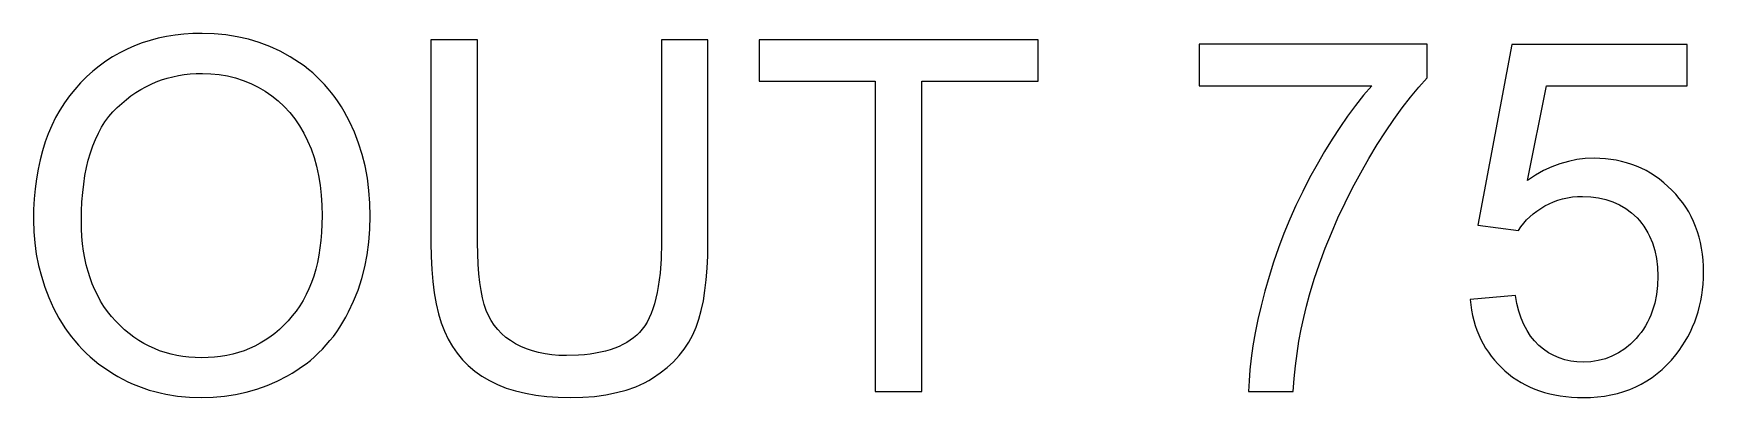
# Model space of a CAD drawing. Header units: millimetres. Extents: x -9.3 to 6.3, y 48.9 to 135.5.
# Drawn here: x -8.04 to 2.04, y 73.9 to 76.1 of the extents above; entities that cross this region are included whole.
import ezdxf

# ---------------------------------------------------------------- set-up
doc = ezdxf.new("R2010")
doc.units = ezdxf.units.MM
doc.layers.add('LASER_MARK', color=7, linetype='Continuous')

msp = doc.modelspace()

# ---------------------------------------------------------------- linework, layer by layer
at = {"layer": 'LASER_MARK'}
for points in [[(-7.757, 75.801), (-7.791, 75.762), (-7.823, 75.722), (-7.853, 75.68), (-7.881, 75.636), (-7.907, 75.591), (-7.93, 75.544), (-7.951, 75.494), (-7.97, 75.444), (-7.987, 75.391), (-8.001, 75.336), (-8.013, 75.28), (-8.023, 75.222), (-8.031, 75.162), (-8.037, 75.1), (-8.04, 75.037), (-8.041, 74.972), (-8.039, 74.902), (-8.033, 74.834), (-8.024, 74.766), (-8.011, 74.699), (-7.993, 74.633), (-7.972, 74.568), (-7.948, 74.504), (-7.919, 74.441), (-7.887, 74.38), (-7.851, 74.322), (-7.832, 74.294), (-7.812, 74.268), (-7.791, 74.242), (-7.769, 74.217), (-7.746, 74.192), (-7.722, 74.169), (-7.698, 74.146), (-7.672, 74.124), (-7.646, 74.103), (-7.618, 74.083), (-7.561, 74.045), (-7.531, 74.027), (-7.501, 74.011), (-7.47, 73.996), (-7.439, 73.982), (-7.407, 73.969), (-7.375, 73.957), (-7.342, 73.946), (-7.309, 73.936), (-7.275, 73.928), (-7.241, 73.92), (-7.171, 73.909), (-7.098, 73.902), (-7.024, 73.9), (-6.956, 73.902), (-6.888, 73.908), (-6.822, 73.918), (-6.757, 73.933), (-6.693, 73.951), (-6.63, 73.974), (-6.569, 74), (-6.508, 74.031), (-6.479, 74.048), (-6.45, 74.066), (-6.422, 74.085), (-6.395, 74.105), (-6.369, 74.125), (-6.344, 74.147), (-6.32, 74.17), (-6.296, 74.193), (-6.273, 74.218), (-6.251, 74.244), (-6.23, 74.27), (-6.21, 74.298), (-6.191, 74.326), (-6.173, 74.356), (-6.155, 74.386), (-6.138, 74.418), (-6.108, 74.483), (-6.081, 74.55), (-6.059, 74.619), (-6.04, 74.69), (-6.026, 74.763), (-6.016, 74.839), (-6.01, 74.917), (-6.008, 74.996), (-6.01, 75.075), (-6.016, 75.152), (-6.025, 75.226), (-6.039, 75.299), (-6.056, 75.369), (-6.078, 75.437), (-6.103, 75.503), (-6.132, 75.567), (-6.165, 75.628), (-6.182, 75.657), (-6.201, 75.686), (-6.22, 75.713), (-6.241, 75.74), (-6.262, 75.766), (-6.284, 75.791), (-6.307, 75.815), (-6.331, 75.838), (-6.355, 75.861), (-6.381, 75.882), (-6.407, 75.903), (-6.435, 75.922), (-6.463, 75.941), (-6.492, 75.959), (-6.552, 75.992), (-6.614, 76.021), (-6.678, 76.045), (-6.743, 76.065), (-6.81, 76.08), (-6.879, 76.091), (-6.95, 76.098), (-7.023, 76.1), (-7.078, 76.099), (-7.133, 76.095), (-7.186, 76.089), (-7.237, 76.081), (-7.288, 76.071), (-7.337, 76.058), (-7.385, 76.043), (-7.431, 76.025), (-7.476, 76.005), (-7.52, 75.983), (-7.563, 75.958), (-7.604, 75.932), (-7.644, 75.902), (-7.683, 75.871), (-7.721, 75.837)], [(-4.25, 76.062), (-4.25, 74.835), (-4.252, 74.739), (-4.258, 74.651), (-4.263, 74.611), (-4.269, 74.572), (-4.275, 74.535), (-4.283, 74.5), (-4.292, 74.467), (-4.302, 74.436), (-4.312, 74.408), (-4.324, 74.381), (-4.337, 74.356), (-4.351, 74.334), (-4.366, 74.313), (-4.382, 74.294), (-4.399, 74.277), (-4.418, 74.261), (-4.438, 74.247), (-4.459, 74.233), (-4.482, 74.22), (-4.506, 74.209), (-4.532, 74.198), (-4.559, 74.189), (-4.587, 74.181), (-4.617, 74.174), (-4.648, 74.168), (-4.68, 74.163), (-4.714, 74.159), (-4.75, 74.156), (-4.824, 74.154), (-4.869, 74.155), (-4.912, 74.158), (-4.952, 74.164), (-4.992, 74.172), (-5.029, 74.182), (-5.065, 74.194), (-5.099, 74.208), (-5.131, 74.225), (-5.161, 74.244), (-5.189, 74.264), (-5.215, 74.287), (-5.238, 74.311), (-5.259, 74.337), (-5.278, 74.365), (-5.294, 74.395), (-5.308, 74.427), (-5.32, 74.462), (-5.331, 74.502), (-5.339, 74.546), (-5.347, 74.595), (-5.352, 74.648), (-5.356, 74.706), (-5.359, 74.768), (-5.36, 74.835), (-5.36, 76.062), (-5.641, 76.062), (-5.641, 74.834), (-5.64, 74.752), (-5.636, 74.674), (-5.629, 74.601), (-5.621, 74.532), (-5.609, 74.467), (-5.595, 74.407), (-5.579, 74.352), (-5.56, 74.301), (-5.538, 74.254), (-5.512, 74.209), (-5.483, 74.168), (-5.451, 74.129), (-5.416, 74.093), (-5.377, 74.06), (-5.334, 74.03), (-5.288, 74.003), (-5.239, 73.979), (-5.187, 73.958), (-5.131, 73.94), (-5.071, 73.926), (-5.009, 73.914), (-4.942, 73.906), (-4.873, 73.902), (-4.8, 73.9), (-4.725, 73.902), (-4.653, 73.907), (-4.586, 73.917), (-4.522, 73.93), (-4.462, 73.946), (-4.405, 73.966), (-4.378, 73.978), (-4.352, 73.99), (-4.327, 74.004), (-4.303, 74.018), (-4.258, 74.049), (-4.216, 74.082), (-4.178, 74.117), (-4.143, 74.154), (-4.112, 74.193), (-4.085, 74.235), (-4.061, 74.279), (-4.041, 74.325), (-4.024, 74.374), (-4.01, 74.427), (-3.997, 74.485), (-3.987, 74.546), (-3.979, 74.612), (-3.973, 74.682), (-3.97, 74.756), (-3.969, 74.834), (-3.969, 76.062)], [(-2.959, 73.936), (-2.678, 73.936), (-2.678, 75.811), (-1.975, 75.811), (-1.975, 76.062), (-3.66, 76.062), (-3.66, 75.811), (-2.959, 75.811)], [(-1.003, 75.784), (0.038, 75.784), (-0.011, 75.726), (-0.06, 75.664), (-0.108, 75.6), (-0.155, 75.532), (-0.201, 75.461), (-0.247, 75.386), (-0.292, 75.309), (-0.337, 75.228), (-0.379, 75.145), (-0.42, 75.061), (-0.457, 74.977), (-0.492, 74.891), (-0.525, 74.805), (-0.555, 74.719), (-0.582, 74.631), (-0.607, 74.542), (-0.629, 74.455), (-0.649, 74.371), (-0.665, 74.291), (-0.679, 74.213), (-0.69, 74.139), (-0.698, 74.068), (-0.703, 74.001), (-0.706, 73.936), (-0.437, 73.936), (-0.431, 74.015), (-0.423, 74.092), (-0.413, 74.167), (-0.402, 74.241), (-0.388, 74.313), (-0.373, 74.384), (-0.356, 74.453), (-0.337, 74.521), (-0.309, 74.615), (-0.277, 74.709), (-0.243, 74.802), (-0.206, 74.894), (-0.166, 74.986), (-0.123, 75.077), (-0.078, 75.168), (-0.029, 75.257), (0.021, 75.345), (0.071, 75.428), (0.121, 75.506), (0.171, 75.58), (0.221, 75.65), (0.272, 75.715), (0.323, 75.775), (0.373, 75.832), (0.373, 76.035), (-1.003, 76.035)], [(0.905, 74.516), (0.631, 74.493), (0.635, 74.46), (0.64, 74.428), (0.647, 74.396), (0.654, 74.366), (0.663, 74.336), (0.673, 74.307), (0.684, 74.279), (0.697, 74.251), (0.711, 74.225), (0.725, 74.199), (0.742, 74.174), (0.759, 74.15), (0.778, 74.127), (0.798, 74.105), (0.819, 74.083), (0.841, 74.062), (0.864, 74.043), (0.888, 74.024), (0.913, 74.007), (0.939, 73.991), (0.966, 73.977), (0.994, 73.963), (1.022, 73.951), (1.051, 73.941), (1.081, 73.931), (1.112, 73.923), (1.144, 73.916), (1.176, 73.91), (1.209, 73.906), (1.244, 73.903), (1.279, 73.901), (1.314, 73.9), (1.358, 73.901), (1.401, 73.904), (1.442, 73.909), (1.482, 73.916), (1.521, 73.925), (1.559, 73.936), (1.595, 73.949), (1.631, 73.965), (1.665, 73.982), (1.698, 74.001), (1.73, 74.022), (1.761, 74.045), (1.791, 74.07), (1.819, 74.098), (1.847, 74.127), (1.873, 74.158), (1.893, 74.185), (1.912, 74.212), (1.93, 74.24), (1.946, 74.268), (1.961, 74.297), (1.975, 74.327), (1.988, 74.357), (1.999, 74.388), (2.009, 74.419), (2.017, 74.452), (2.025, 74.484), (2.03, 74.518), (2.035, 74.552), (2.038, 74.586), (2.04, 74.621), (2.041, 74.657), (2.04, 74.694), (2.038, 74.731), (2.034, 74.767), (2.029, 74.802), (2.022, 74.836), (2.014, 74.869), (2.004, 74.901), (1.993, 74.933), (1.98, 74.963), (1.966, 74.993), (1.951, 75.022), (1.933, 75.05), (1.915, 75.077), (1.894, 75.103), (1.873, 75.128), (1.85, 75.153), (1.825, 75.176), (1.8, 75.198), (1.775, 75.219), (1.748, 75.237), (1.721, 75.255), (1.694, 75.271), (1.665, 75.285), (1.636, 75.298), (1.607, 75.309), (1.576, 75.319), (1.545, 75.327), (1.513, 75.334), (1.481, 75.339), (1.448, 75.343), (1.414, 75.345), (1.38, 75.346), (1.327, 75.344), (1.276, 75.338), (1.225, 75.327), (1.174, 75.313), (1.124, 75.294), (1.075, 75.271), (1.026, 75.244), (0.978, 75.212), (1.093, 75.784), (1.941, 75.784), (1.941, 76.033), (0.884, 76.033), (0.678, 74.941), (0.923, 74.909), (0.938, 74.932), (0.955, 74.953), (0.972, 74.973), (0.992, 74.992), (1.012, 75.01), (1.034, 75.027), (1.058, 75.043), (1.082, 75.058), (1.108, 75.071), (1.135, 75.083), (1.162, 75.093), (1.19, 75.101), (1.219, 75.107), (1.249, 75.112), (1.279, 75.114), (1.31, 75.115), (1.36, 75.113), (1.407, 75.107), (1.451, 75.097), (1.494, 75.083), (1.534, 75.065), (1.571, 75.043), (1.606, 75.016), (1.639, 74.986), (1.654, 74.97), (1.668, 74.952), (1.681, 74.935), (1.693, 74.916), (1.705, 74.896), (1.715, 74.876), (1.733, 74.834), (1.746, 74.788), (1.756, 74.74), (1.762, 74.688), (1.764, 74.634), (1.762, 74.577), (1.756, 74.522), (1.746, 74.471), (1.731, 74.422), (1.723, 74.399), (1.713, 74.376), (1.702, 74.355), (1.691, 74.334), (1.678, 74.313), (1.664, 74.294), (1.649, 74.275), (1.633, 74.257), (1.6, 74.223), (1.565, 74.195), (1.527, 74.17), (1.488, 74.15), (1.448, 74.135), (1.405, 74.124), (1.361, 74.117), (1.314, 74.115), (1.276, 74.116), (1.239, 74.121), (1.203, 74.129), (1.169, 74.14), (1.136, 74.154), (1.105, 74.171), (1.075, 74.192), (1.047, 74.215), (1.02, 74.242), (0.996, 74.272), (0.975, 74.305), (0.956, 74.341), (0.94, 74.38), (0.926, 74.422), (0.914, 74.468)], [(-7.544, 74.362), (-7.569, 74.39), (-7.593, 74.42), (-7.615, 74.451), (-7.635, 74.483), (-7.653, 74.516), (-7.67, 74.551), (-7.686, 74.587), (-7.699, 74.624), (-7.711, 74.662), (-7.722, 74.702), (-7.731, 74.743), (-7.738, 74.785), (-7.744, 74.829), (-7.748, 74.874), (-7.75, 74.92), (-7.751, 74.967), (-7.75, 75.026), (-7.748, 75.083), (-7.743, 75.138), (-7.737, 75.19), (-7.73, 75.241), (-7.721, 75.289), (-7.71, 75.335), (-7.697, 75.379), (-7.683, 75.42), (-7.667, 75.46), (-7.649, 75.498), (-7.63, 75.533), (-7.609, 75.566), (-7.586, 75.597), (-7.562, 75.626), (-7.536, 75.653), (-7.508, 75.677), (-7.48, 75.701), (-7.452, 75.722), (-7.423, 75.742), (-7.393, 75.761), (-7.362, 75.778), (-7.331, 75.793), (-7.299, 75.807), (-7.267, 75.819), (-7.234, 75.829), (-7.2, 75.838), (-7.166, 75.845), (-7.131, 75.851), (-7.095, 75.855), (-7.059, 75.857), (-7.021, 75.858), (-6.97, 75.856), (-6.919, 75.851), (-6.87, 75.843), (-6.822, 75.831), (-6.775, 75.816), (-6.729, 75.798), (-6.685, 75.776), (-6.642, 75.751), (-6.601, 75.723), (-6.563, 75.692), (-6.527, 75.659), (-6.494, 75.623), (-6.463, 75.584), (-6.435, 75.542), (-6.409, 75.498), (-6.386, 75.451), (-6.365, 75.402), (-6.347, 75.35), (-6.332, 75.297), (-6.32, 75.241), (-6.31, 75.183), (-6.303, 75.123), (-6.299, 75.062), (-6.298, 74.998), (-6.299, 74.947), (-6.301, 74.898), (-6.305, 74.85), (-6.311, 74.804), (-6.318, 74.76), (-6.327, 74.716), (-6.337, 74.675), (-6.349, 74.634), (-6.363, 74.595), (-6.378, 74.558), (-6.395, 74.522), (-6.413, 74.487), (-6.433, 74.454), (-6.455, 74.423), (-6.478, 74.393), (-6.503, 74.364), (-6.529, 74.337), (-6.556, 74.312), (-6.584, 74.288), (-6.613, 74.266), (-6.642, 74.246), (-6.673, 74.228), (-6.704, 74.211), (-6.736, 74.197), (-6.769, 74.183), (-6.803, 74.172), (-6.838, 74.163), (-6.874, 74.155), (-6.911, 74.149), (-6.948, 74.144), (-6.987, 74.142), (-7.026, 74.141), (-7.064, 74.142), (-7.102, 74.144), (-7.139, 74.149), (-7.175, 74.155), (-7.21, 74.162), (-7.245, 74.172), (-7.279, 74.183), (-7.311, 74.196), (-7.343, 74.211), (-7.375, 74.227), (-7.405, 74.245), (-7.434, 74.265), (-7.463, 74.287), (-7.491, 74.31), (-7.518, 74.335)]]:
    msp.add_lwpolyline(points, close=True, dxfattribs=at)

doc.saveas('drawing.dxf')
